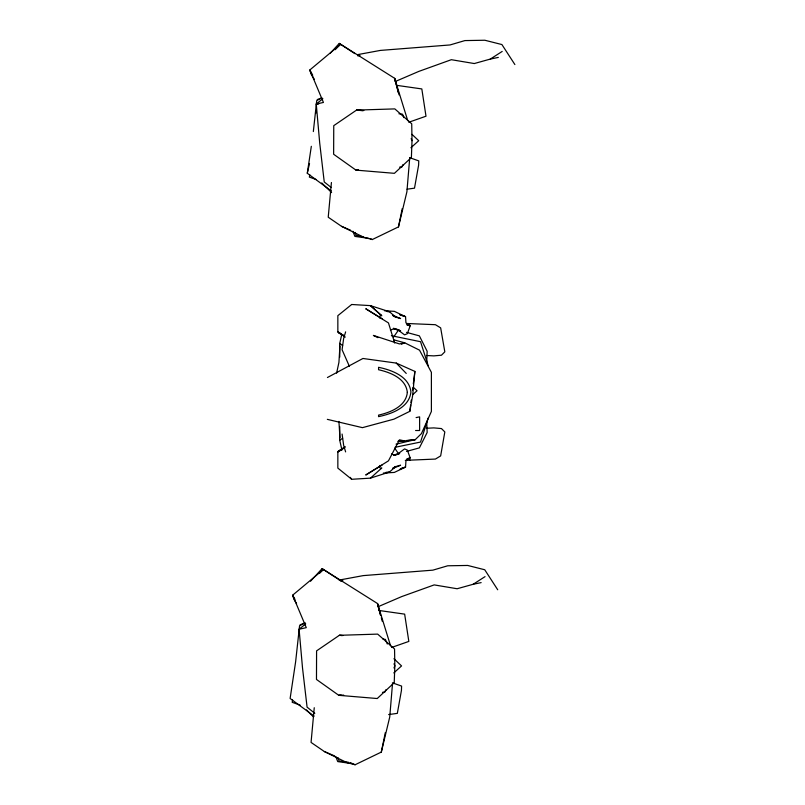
<?xml version="1.0" encoding="UTF-8"?>
<svg xmlns="http://www.w3.org/2000/svg" width="805" height="805" viewBox="0 0 805 805"><rect width="100%" height="100%" fill="white"/><g stroke="black" fill="none" stroke-linecap="round" stroke-linejoin="round"><path stroke-width="1.21" d="M344.48 336.349L337.848 331.761L337.848 315.661L351.523 304.612M379.98 318.337L380.02 315.832M412.009 140.674L411.395 157.498L394.41 173.327L355.951 170.117L333.632 154.248L333.753 125.661L356.535 110.104L394.832 108.896L411.717 123.789L412.009 140.674L411.174 138.591M426.72 362.26L427.153 351.272L419.355 335.866L406.495 332.364M339.941 346.039L338.925 362.381L336.611 373.148M409.695 158.223L406.897 191.821L398.475 226.889L372.282 239.548L363.639 237.213L341.521 226.326L328.229 217.219L331.419 182.524M392.528 683.435L389.741 717.024L381.308 752.091L355.126 764.75L346.472 762.416L324.355 751.538L311.062 742.421L314.252 707.726M327.434 377.515L362.934 358.477L396.261 363.085L414.887 371.417L412.653 395.567L409.826 411.325L394.007 419.133L362.431 427.656L327.333 419.355M313.336 131.567L316.727 100.605L321.135 98.21M315.741 113.495L316.033 111.02M409.826 411.325L410.62 405.086M410.932 402.591L411.254 400.095M412.522 390.123L412.834 387.628M413.307 383.884L414.887 371.417M309.734 174.695L309.382 177.12L316.244 179.545M292.567 699.897L292.215 702.322L300.225 705.15M331.278 190.926L307.289 173.266L311.324 146.319M398.475 226.889L402.238 208.565M381.308 752.091L385.323 732.55M339.74 357.098L339.74 343.423L341.672 334.89M307.289 173.266L309.533 163.475M345.627 331.861L343.665 338.392L342.085 349.722L349.37 366.285M428.25 417.946L420.542 442.066L395.024 447.308M406.867 324.898L410.228 325.773L407.31 333.703L404.573 334.87L396.956 329.185L393.424 328.269M393.967 667.939L394.842 665.876L394.551 648.991L377.676 634.109L339.368 635.306L316.586 650.863L316.476 679.45L338.784 695.319L377.243 698.529L394.229 682.7L394.842 665.876L394.007 663.793M403.033 164.612L402.027 166.917L399.612 167.138M385.867 689.825L384.86 692.119L382.456 692.35M398.877 329.537L393.484 337.184M351.523 479.156L337.848 468.108L337.848 452.008L344.48 447.429M330.151 53.331L339.267 43.42L394.651 78.316L407.743 120.659M310.509 581.24L322.101 568.632L377.495 603.519L390.586 645.862M335.162 49.709L340.324 44.496L309.814 69.985L311.102 74.06L314.363 79.353M319.716 573.18L323.157 569.698L292.648 595.187L293.936 599.262L296.542 603.498M381.067 468.621L381.801 467.947L370.461 478.14L351.604 479.297L350.276 477.365M410.952 147.728L418.721 140.704L411.939 134.324M412.874 394.52L417.04 390.757L413.77 387.668M393.796 672.93L401.554 665.916L393.927 658.732M370.461 478.14L389.499 472.022L395.849 466.457L392.739 468.208M322.865 98.693L316.254 104.026L319.696 142.908L324.244 181.96L331.016 187.334M314.815 713.311L307.087 707.162L302.529 668.11L299.088 629.228L305.709 623.895M345.254 446.664L338.18 451.343L344.52 447.661M341.954 450.096L339.74 440.345L342.638 438.182M337.848 452.008L344.852 447.429M395.104 81.587L418.811 71.403L451.333 59.701L474.286 63.545L490.305 59.077L502.199 51.429M377.937 606.789L401.655 596.606L434.177 584.903L457.129 588.747L473.149 584.279L485.043 576.632M382.113 465.049L365.742 475.01L388.463 460.842L399.441 439.832L404.704 440.959L415.249 439.651L421.428 433.613L431.389 411.446L431.389 372.323L419.536 350.165L404.704 342.809L393.816 339.851M407.672 325.069L410.258 323.55M305.075 622.818L299.561 625.807L295.636 661.72L290.122 698.478L314.111 716.128M399.713 453.336L394.601 455.197M401.373 344.238L404.704 342.809L399.441 343.936L373.379 335.413L377.867 337.657M392.86 468.45L400.588 465.21L395.084 466.809M317.24 99.568L321.98 97.898M408.779 122.259L425.996 116.212L421.82 88.932L396.966 85.39M300.074 624.771L304.823 623.1M391.612 647.462L408.829 641.414L404.653 614.135L378.561 610.411M393.494 455.157L399.451 453.285M401.152 468.44L405.549 467.081L405.931 461.054L407.914 458.578L410.228 457.995L407.31 450.065L404.573 448.898L396.956 454.584L394.058 455.006L391.472 453.99M406.495 451.404L419.355 447.902L427.153 432.496L426.72 421.508M406.867 458.87L410.228 457.995M400.085 469.124L405.549 467.081L394.339 472.424L383.351 473.068M390.385 330.05L394.058 328.762L400.638 330.855L393.494 328.611M396.05 444.149L415.249 439.651L406.545 440.496M299.088 629.228L306.282 627.659L292.648 595.187L294.992 599.393M490.305 59.077L498.315 57.407M416.115 417.594L419.616 416.859L419.616 430.514L415.601 430.514M473.149 584.279L481.149 582.619M357.541 54.639L380.393 50.413L450.035 44.949L464.908 40.582L484.852 40.25L501.907 44.557L514.878 64.561M339.177 580.073L363.226 575.615L432.869 570.151L447.741 565.784L467.685 565.452L484.741 569.759L497.711 589.763M407.048 189.195L414.505 188.159L418.61 165.146L418.751 160.889L409.584 157.639M388.644 714.578L397.338 713.361L401.454 690.348L401.584 686.091L392.427 682.841M397.831 441.331L404.05 440.727M398.596 441.502L404.704 440.959M386.028 472.314L389.499 472.022M357.601 55.656L360.016 55.465L357.551 55.575M358.406 169.936L355.951 170.117L358.396 170.006M341.25 695.138L338.784 695.319L343.675 695.097M405.307 460.349L435.414 459.071L440.657 455.902L444.823 431.933L441.472 428.572L433.865 427.898L426.398 428.26M340.384 580.777L342.85 580.677M318.629 103.986L316.254 104.026L323.439 102.456L309.814 69.985L312.743 75.237M356.434 235.583L360.087 235.603M351.604 304.481L370.461 305.628L389.499 311.746L395.849 317.311L392.739 315.56M406.515 323.479L435.414 324.697L440.657 327.866L444.823 351.835L441.472 355.196L433.865 355.88L426.398 355.508M384.569 310.78L394.339 311.344L405.549 316.687L405.931 322.714L407.914 325.19L410.228 325.773M363.85 110.577L356.535 110.104L362.673 110.677M343.031 635.548L339.368 635.306L341.823 635.537M387.185 311.555L389.499 311.746M398.928 113.777L402.53 114.189L403.979 117.661M382.969 639.12L385.364 639.391L387.296 644.03M363.317 236.751L356.202 235.764L355.126 232.444M348.525 762.285L339.036 760.967L337.959 757.646M368.861 238.371L354.874 236.388L352.922 231.246M351.694 763.573L337.718 761.59L335.755 756.459M391.381 335.715L420.542 341.702L428.25 365.822M400.085 314.644L405.549 316.687L400.055 314.986M396.191 317.281L400.588 318.559L392.86 315.319M341.521 226.326L350.638 230.25M370.008 238.562L372.282 239.548M324.355 751.538L334.608 755.935M350.567 762.788L355.126 764.75M344.52 336.108L338.18 332.425L345.254 337.104M407.672 458.699L410.258 460.219M382.113 318.72L365.742 308.758L388.463 322.926L394.712 343.061M339.267 43.42L354.854 53.613M337.848 331.761L343.856 335.685M322.101 568.632L340.817 580.858M339.74 343.423L342.638 345.587M321.759 182.936L331.6 192.616M306.383 709.899L313.537 716.943M396.261 363.085L406.243 373.429M394.953 448.496L398.877 454.231M345.627 451.907L343.665 445.376L342.085 434.046M399.099 94.899L394.651 78.316L398.354 92.645M380.664 615.362L377.495 603.519L380.574 615.463M381.298 617.737L382.254 621.289M338.925 421.387L339.941 437.729M379.98 465.431L380.02 467.936M339.74 426.67L339.74 440.345M407.33 392.417C405.962 406.394 390.465 412.432 378.571 415.108L378.571 416.638C391.814 413.901 409.292 407.531 410.922 391.975C409.292 376.428 391.814 370.048 378.571 367.311L378.571 369.737C390.465 372.413 405.962 378.441 407.33 392.417M381.067 315.147L370.461 305.628L381.801 315.822L381.067 315.147"/></g></svg>
